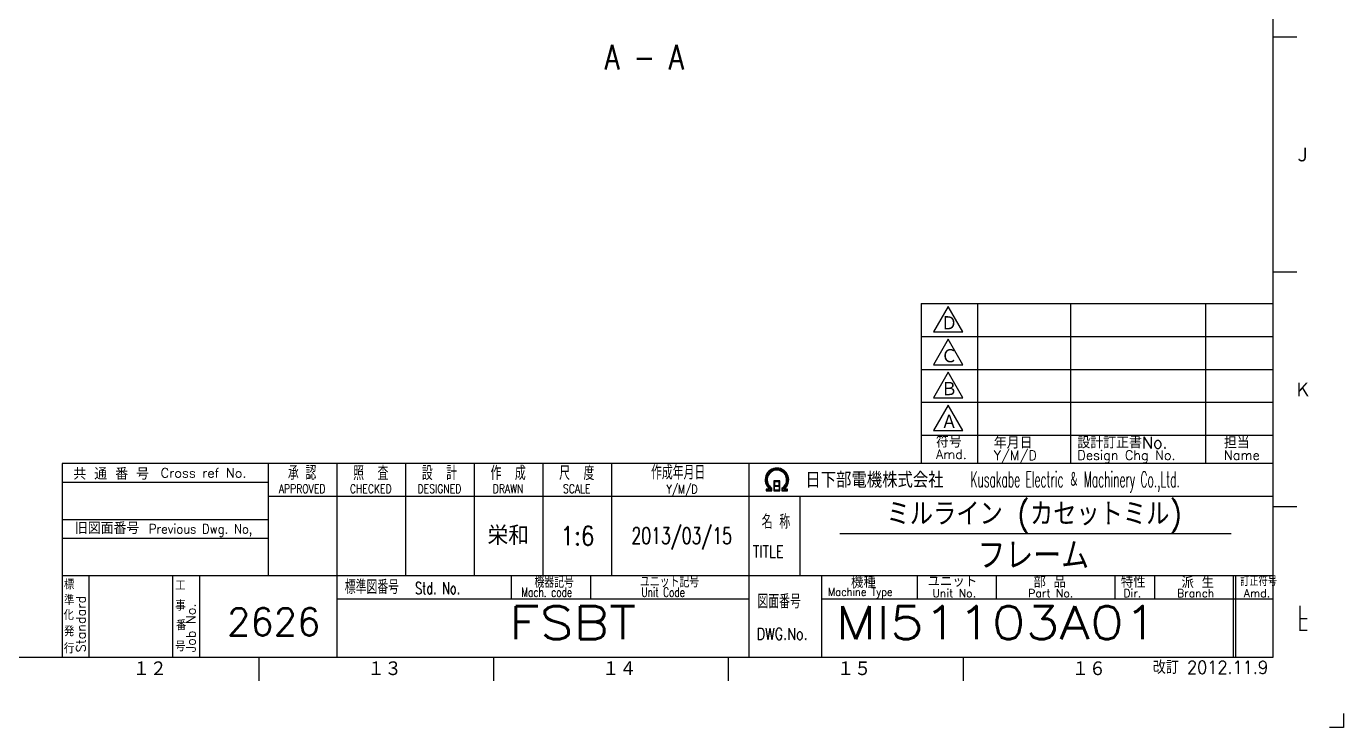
# Model space of a CAD drawing. Header units: millimetres. Extents: x 0 to 5046, y 0 to 3564.
# Drawn here: x 3363 to 5046, y 0 to 896 of the extents above; entities that cross this region are included whole.
import ezdxf
from ezdxf.enums import TextEntityAlignment as Align

# ---------------------------------------------------------------- set-up
doc = ezdxf.new("R2010")
doc.units = ezdxf.units.MM
doc.header["$LTSCALE"] = 6
for name, color, linetype, lineweight in [('2', 5, 'Continuous', 40), ('4', 3, 'Continuous', 13), ('6', 7, 'Continuous', 50)]:
    doc.layers.add(name, color=color, linetype=linetype, lineweight=lineweight)
doc.layers.add('RAHM2', color=1, linetype='Continuous')
doc.styles.add('DIMENSION', font='romans.shx', dxfattribs={"width": 0.8, "bigfont": 'extfont2.shx'})
doc.styles.get("Standard").update_dxf_attribs({"font": 'romans.shx', "width": 0.8, "bigfont": 'extfont2.shx'})

# ---------------------------------------------------------------- blocks, each defined once
blk = doc.blocks.new('1A1ブヒン')
at = {"layer": 'RAHM2', "color": 5, "linetype": 'Continuous'}
for p, q in [((826, 15), (826, 579)), ((831, 147), (826, 147)), ((831, 97), (826, 97)), ((831, 47), (826, 47)), ((25, 15), (826, 15)), ((610, 10), (610, 15)), ((660, 10), (660, 15)), ((710, 10), (710, 15)), ((760, 10), (760, 15)), ((841, 3), (841, 0)), ((841, 0), (838, 0))]:
    blk.add_line(p, q, dxfattribs=at)
at = {"layer": 'RAHM2', "color": 7, "linetype": 'Continuous'}
for p, q in [((751, 90.26), (826, 90.26)), ((751, 90.26), (751, 56.26)), ((763, 90.26), (763, 56.26)), ((782.8, 90.26), (782.8, 56.26)), ((811.6, 90.26), (811.6, 56.26)), ((826, 56.26), (826, 90.26)), ((751, 83.26), (826, 83.26)), ((751, 76.26), (826, 76.26)), ((751, 69.26), (826, 69.26)), ((751, 62.26), (826, 62.26)), ((611.93, 56.26), (611.93, 32.42)), ((626.55, 56.26), (626.55, 15)), ((641.18, 56.26), (641.18, 32.42)), ((655.8, 56.26), (655.8, 32.42)), ((670.43, 56.26), (670.43, 32.42)), ((685.05, 56.26), (685.05, 32.42)), ((714.3, 56.26), (714.3, 15)), ((568.05, 52.26), (611.93, 52.26)), ((611.93, 49.26), (826, 49.26)), ((685.05, 49.26), (685.05, 32.42)), ((714.3, 49.26), (714.3, 49.26)), ((725.17, 49.26), (725.17, 32.42)), ((568.05, 44.34), (611.93, 44.34)), ((568.05, 40.34), (611.93, 40.34)), ((568.05, 32.42), (826, 32.42)), ((573.77, 32.42), (573.77, 15)), ((591.59, 32.42), (591.59, 15)), ((597.3, 32.42), (597.3, 15)), ((663.73, 32.42), (663.73, 27.42)), ((680.59, 32.42), (680.59, 27.42)), ((729.82, 32.42), (729.82, 15)), ((750.15, 32.42), (750.15, 27.42)), ((767, 32.42), (767, 27.42)), ((792.29, 32.42), (792.29, 27.42)), ((800.72, 32.42), (800.72, 27.42)), ((817.57, 15), (817.57, 32.42)), ((818.07, 15), (818.07, 32.42)), ((626.55, 27.42), (714.3, 27.42)), ((729.82, 27.42), (826, 27.42))]:
    blk.add_line(p, q, dxfattribs=at)
at = {"layer": 'RAHM2', "color": 3, "linetype": 'Continuous'}
blk.add_line((733.73, 41.35), (817.03, 41.35), dxfattribs=at)
at = {"layer": 'RAHM2', "color": 7, "linetype": 'Continuous'}
for points in [[(756.79, 89.67), (753.65, 84.23), (759.92, 84.23)], [(756.79, 82.67), (753.65, 77.23), (759.92, 77.23)], [(756.79, 75.67), (753.65, 70.23), (759.92, 70.23)], [(756.79, 68.67), (753.65, 63.23), (759.92, 63.23)]]:
    blk.add_lwpolyline(points, close=True, dxfattribs=at)
at = {"layer": 'RAHM2', "color": 5, "linetype": 'Continuous'}
blk.add_lwpolyline([(826, 56.26), (568.05, 56.26), (568.05, 15)], dxfattribs=at)
at = {"layer": 'RAHM2', "color": 7, "linetype": 'Continuous'}
for points in [[(718.02, 50.4), (719.22, 50.4), (719.22, 51.01)], [(718.02, 50.58), (718.97, 50.58), (718.97, 50.91)], [(718.72, 50.82), (718.72, 50.75), (718.02, 50.75), (718.02, 50.4)], [(719.62, 52.51), (719.62, 50.4), (720.92, 50.4), (720.92, 52.51), (719.62, 52.51)], [(719.77, 52.36), (719.77, 51.53), (720.77, 51.53), (720.77, 52.36), (719.77, 52.36)], [(720.77, 51.38), (720.77, 50.55), (719.77, 50.55), (719.77, 51.38), (720.77, 51.38)], [(721.32, 50.98), (721.32, 50.4), (722.58, 50.4), (722.58, 50.75), (721.85, 50.75), (721.85, 50.8)], [(721.57, 50.87), (721.57, 50.58), (722.58, 50.58)]]:
    blk.add_lwpolyline(points, dxfattribs=at)
for radius, start, end in [(2.5, 308.2706, 230.8952), (2.28, 303.9949, 234.4013), (2.06, 299.8294, 238.4756)]:
    blk.add_arc((720.3, 52.76), radius, start, end, dxfattribs=at)
at = {"layer": '4', "width": 0.9}
blk.add_text('改訂 2012.11.9', height=2.8, dxfattribs=at).set_placement((824.91, 11.44), align=Align.RIGHT)
at = {"layer": 'RAHM2', "color": 5, "linetype": 'Continuous'}
for s, height, p in [('Ｊ', 3.31, (830.43, 120.24)), ('Ｋ', 3.31, (830.43, 70.24)), ('Ｌ', 3.31, (830.43, 22.74)), ('Ｌ', 3.31, (830.43, 20.24)), ('１２', 3.311, (583.1, 10.87)), ('１３', 3.311, (633.1, 10.87)), ('１４', 3.311, (683.1, 10.87)), ('１５', 3.311, (733.1, 10.87)), ('１６', 3.311, (783.1, 10.87))]:
    blk.add_text(s, height=height, dxfattribs=at).set_placement(p)
at = {"layer": 'RAHM2', "color": 7, "linetype": 'Continuous'}
for s, height, p in [('Ｄ', 3.2, (755.23, 84.47)), ('Ｃ', 3.2, (755.23, 77.47)), ('Ｂ', 3.2, (755.23, 70.47)), ('Ａ', 3.2, (755.23, 63.47)), ('符号', 2.5, (754.17, 59.63)), ('年月日', 2.5, (766.49, 59.4)), ('設計訂正書No.', 2.5, (784.29, 59.44)), ('担当', 2.5, (815.5, 59.44)), ('Amd.', 2, (754.17, 57.2)), ('Y/M/D', 2, (766.49, 56.97)), ('Design Chg No.', 2, (784.29, 57.01)), ('Name', 2, (815.5, 57.01)), ('共 通 番 号', 2.5, (570.44, 52.79)), ('Cross ref No.', 2, (589.05, 53.23)), ('旧図面番号', 2.5, (570.76, 41.21)), ('標', 2, (568.44, 29.43)), ('工', 2, (592.15, 29.24)), ('機種', 2.4, (736.08, 29.76)), ('ユニット', 2.4, (752.39, 29.96)), ('部 品', 2.4, (774.93, 29.79)), ('特性', 2.4, (793.55, 29.78)), ('派 生', 2.4, (806.46, 29.72)), ('準', 2, (568.47, 26.11)), ('Unit No.', 1.7, (753.39, 27.76)), ('Part No.', 1.7, (773.81, 27.76)), ('Dir.', 1.7, (794.09, 27.76)), ('Branch', 1.7, (805.51, 27.76)), ('Amd.', 1.7, (819.74, 27.76)), ('事', 2, (592.17, 24.92)), ('化', 2, (568.37, 22.95)), ('番', 2, (592.31, 20.76)), ('発', 2, (568.46, 19.47)), ('行', 2, (568.43, 15.82)), ('行', 2, (568.46, 15.82)), ('号', 2, (592.11, 16.28))]:
    blk.add_text(s, height=height, dxfattribs=at).set_placement(p)
for s, height, width, p in [('作成年月日', 3, 0.7, (693.49, 52.82)), ('Kusakabe Electric ＆ Machinery Co.,Ltd.', 3.3108, 0.5, (761.56, 51.19)), ('Y/M/D', 1.8, 0.8, (696.79, 49.87)), ('名 称', 3, 0.7, (717.06, 42.33)), ('Previous Dwg. No,', 2, 0.9, (586.53, 41.31)), ('TITLE', 2.5, 0.8, (715.18, 36.25)), ('標準図番号', 3, 0.7, (628.26, 28.44)), ('Std. No.', 2.5, 0.7, (643.23, 28.44)), ('機器記号', 2.5, 0.7, (668.65, 29.77)), ('ユニット記号', 2.5, 0.7, (691.14, 29.85)), ('訂正符号', 2, 0.7, (818.96, 30.16)), ('Mach. code', 2, 0.7, (665.86, 27.83)), ('Unit Code', 2, 0.7, (691.45, 27.83)), ('図面番号', 3, 0.7, (716.15, 25.37)), ('Machine Type', 1.7, 0.9, (731.15, 28.05))]:
    blk.add_text(s, height=height, dxfattribs=dict(at, width=width)).set_placement(p)
for s, height, width, p in [('承 認', 3, 0.7, (619.18, 54.35)), ('照  査', 3, 0.7, (633.8, 54.35)), ('設  計', 3, 0.7, (648.43, 54.35)), ('作  成', 3, 0.7, (663.05, 54.35)), ('尺  度', 3, 0.7, (677.67, 54.35)), ('APPROVED', 1.8, 0.8, (619.18, 50.85)), ('CHECKED', 1.8, 0.8, (633.8, 50.85)), ('DESIGNED', 1.8, 0.8, (648.43, 50.85)), ('DRAWN', 1.8, 0.8, (663.05, 50.85)), ('SCALE', 1.8, 0.8, (677.67, 50.85)), ('DWG.No.', 2.5, 0.8, (721.41, 19.96))]:
    blk.add_text(s, height=height, dxfattribs=dict(at, width=width)).set_placement(p, align=Align.MIDDLE)
at = {"layer": 'RAHM2', "color": 7, "linetype": 'Continuous', "width": 0.844147}
blk.add_text('日下部電機株式会社', height=3.311, dxfattribs=at).set_placement((726.35, 51.06), (755.79, 51.06), align=Align.FIT)
at = {"layer": 'RAHM2', "color": 7, "linetype": 'Continuous'}
for s, p in [('Standard', (573.07, 16.05)), ('Job No.', (596.5, 16.05))]:
    blk.add_text(s, height=2, rotation=90, dxfattribs=at).set_placement(p)
at = {"layer": 'RAHM2', "color": 5, "linetype": 'Continuous', "width": 0.7}
for tag, p in [('HEADER3', (35, 566.01)), ('HEADER4', (54.75, 566)), ('HEADER15', (74.49, 566)), ('HEADER16', (94.43, 566))]:
    blk.add_attdef(tag, text='', height=6, dxfattribs=at).set_placement(p, align=Align.MIDDLE)
at = {"layer": 'RAHM2', "color": 7, "linetype": 'Continuous'}
blk.add_attdef('HEADER5', text='', height=2.5, dxfattribs=at).set_placement((63.69, 559.1), align=Align.BOTTOM_RIGHT)
for tag, height, width, p in [('HEADER25', 3.2, 0.63, (772.91, 86.65)), ('HEADER23', 3.33, 0.8, (797.4, 86.46)), ('HEADER24', 3.5, 0.8, (818.57, 86.49)), ('HEADER22', 3.2, 0.63, (772.91, 79.65)), ('HEADER20', 3.33, 0.8, (797.4, 79.46)), ('HEADER21', 3.5, 0.8, (818.57, 79.49)), ('HEADER19', 3.2, 0.63, (772.91, 72.65)), ('HEADER17', 3.33, 0.8, (797.4, 72.46)), ('HEADER18', 3.5, 0.8, (818.57, 72.49)), ('HEADER11', 3.2, 0.63, (772.91, 65.65)), ('HEADER9', 3.33, 0.8, (797.4, 65.46)), ('HEADER10', 3.5, 0.8, (818.57, 65.49)), ('HEADER7', 3.31, 0.8, (590.63, 48.21)), ('HEADER1', 5, 0.9, (775.12, 45.15)), ('GEN-TITLE-SCA', 4, 0.85, (677.79, 40.85)), ('HEADER2', 6, 0.9, (774.89, 36.68)), ('HEADER14', 3.31, 0.8, (590.63, 36.29))]:
    blk.add_attdef(tag, text='', height=height, dxfattribs=dict(at, width=width)).set_placement(p, align=Align.MIDDLE)
for tag, p in [('HEADER27', (648.45, 41.09)), ('HEADER26', (663.07, 41.09))]:
    blk.add_attdef(tag, text='', height=4, dxfattribs=at).set_placement(p, align=Align.MIDDLE)
at = {"layer": 'RAHM2', "color": 7, "linetype": 'Continuous', "width": 0.7}
blk.add_attdef('GEN-TITLE-DAT', text='', height=3.5, dxfattribs=at).set_placement((700.02, 39.1), align=Align.CENTER)
at = {"layer": 'RAHM2', "color": 5, "linetype": 'Continuous'}
blk.add_attdef('HEADER6', text='', height=5.8, dxfattribs=at).set_placement((623.09, 17.9), align=Align.BOTTOM_RIGHT)
at = {"layer": 'RAHM2', "color": 5, "linetype": 'Continuous', "style": 'DIMENSION', "width": 1.2}
for tag, p in [('HEADER13', (629.56, 16.75)), ('HEADER12', (663.26, 16.72)), ('GEN-TITLE-DWG', (732.79, 16.74))]:
    blk.add_attdef(tag, text='', height=7.02, dxfattribs=at).set_placement(p, align=Align.BOTTOM_LEFT)
at = {"layer": 'RAHM2', "color": 5, "linetype": 'Continuous', "style": 'DIMENSION'}
blk.add_attdef('HEADER8', text='', height=7.02, dxfattribs=at).set_placement((824.55, 16.71), align=Align.BOTTOM_RIGHT)

msp = doc.modelspace()

# ---------------------------------------------------------------- block references
at = {"layer": '2'}
ref = msp.add_blockref('1A1ブヒン', (0, 0), dxfattribs=dict(at, xscale=6, yscale=6, zscale=6))
ref.add_attrib('GEN-TITLE-DWG', 'MI51103A01', dxfattribs={"layer": 'RAHM2', "color": 5, "linetype": 'Continuous', "height": 42.138, "style": 'DIMENSION', "width": 1.2}).set_placement((4396.74, 100.413), align=Align.BOTTOM_LEFT)
ref.add_attrib('GEN-TITLE-DAT', '2013/03/15', dxfattribs={"layer": 'RAHM2', "color": 7, "linetype": 'Continuous', "height": 21, "width": 0.7}).set_placement((4200.138, 234.614), align=Align.CENTER)
ref.add_attrib('GEN-TITLE-SCA', '1:6', dxfattribs={"layer": 'RAHM2', "color": 7, "linetype": 'Continuous', "height": 24, "width": 0.85}).set_placement((4066.748, 245.102), align=Align.MIDDLE)
ref.add_attrib('HEADER1', 'ミルライン (カセットミル)', dxfattribs={"layer": 'RAHM2', "color": 7, "linetype": 'Continuous', "height": 30, "width": 0.9}).set_placement((4650.734, 270.884), align=Align.MIDDLE)
ref.add_attrib('HEADER2', 'フレーム', dxfattribs={"layer": 'RAHM2', "color": 7, "linetype": 'Continuous', "height": 36, "width": 0.9}).set_placement((4649.366, 220.07), align=Align.MIDDLE)
ref.add_attrib('HEADER6', '2626', dxfattribs={"layer": 'RAHM2', "color": 5, "linetype": 'Continuous', "height": 34.8}).set_placement((3738.53, 107.4), align=Align.BOTTOM_RIGHT)
ref.add_attrib('HEADER12', 'FSBT', dxfattribs={"layer": 'RAHM2', "color": 5, "linetype": 'Continuous', "height": 42.138, "style": 'DIMENSION', "width": 1.2}).set_placement((3979.549, 100.317), align=Align.BOTTOM_LEFT)
ref.add_attrib('HEADER26', '栄和', dxfattribs={"layer": 'RAHM2', "color": 7, "linetype": 'Continuous', "height": 24}).set_placement((3978.444, 246.541), align=Align.MIDDLE)

# ---------------------------------------------------------------- texts
at = {"layer": '6', "width": 0.8}
msp.add_text('A - A', height=31.5, dxfattribs=at).set_placement((4152.279, 840.676), align=Align.CENTER)

doc.saveas('drawing.dxf')
